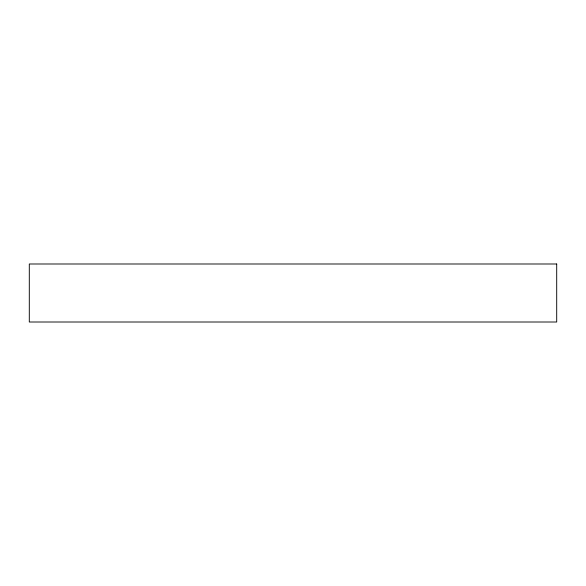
<?xml version="1.0" encoding="UTF-8"?>
<svg xmlns="http://www.w3.org/2000/svg" width="586" height="586" viewBox="0 0 586 586"><rect width="100%" height="100%" fill="white"/><g stroke="black" fill="none" stroke-linecap="round" stroke-linejoin="round"><path stroke-width="0.88" d="M556.7 263.993L29.3 263.993L29.3 322.007L556.7 322.007L556.7 263.993"/></g></svg>
